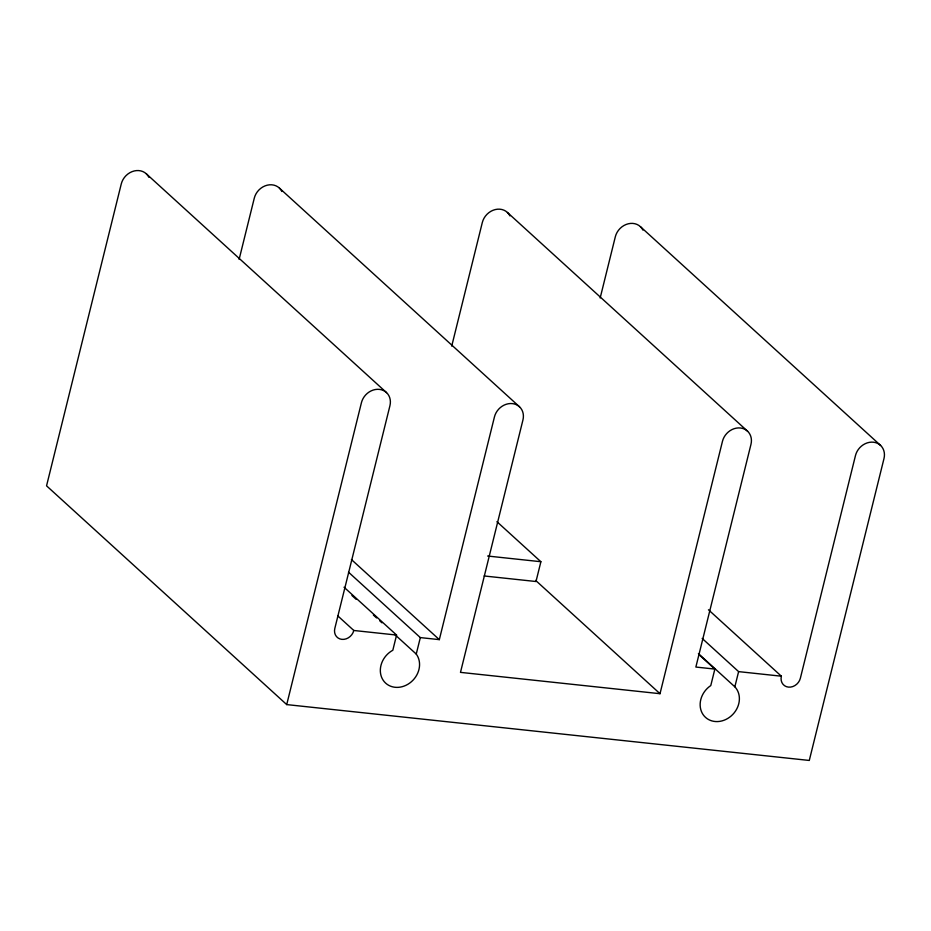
<?xml version="1.0" encoding="UTF-8"?>
<svg xmlns="http://www.w3.org/2000/svg" width="931" height="931" viewBox="0 0 931 931"><rect width="100%" height="100%" fill="white"/><g stroke="black" fill="none" stroke-linecap="round" stroke-linejoin="round"><path stroke-width="1.4" d="M239.116 259.412L254.279 198.163A15.897 13.662 -47.7 0 1 267.22 185.188A15.897 13.662 -47.7 0 1 281.907 191.507M708.468 609.782L781.365 676.197A10.602 9.112 -47.7 0 0 788.417 687.113A10.602 9.112 -47.7 0 0 800.369 678.222L855.484 455.527A15.897 13.662 -47.7 0 1 873.406 442.202A15.897 13.662 -47.7 0 1 883.985 458.576L809.283 760.452L286.713 704.592L361.426 402.704A15.897 13.662 -47.7 0 1 379.348 389.379A15.897 13.662 -47.7 0 1 389.926 405.753L334.811 628.46A10.602 9.112 -47.7 0 0 341.863 639.364A10.602 9.112 -47.7 0 0 353.815 630.485L396.571 635.058L392.824 650.245A21.192 18.224 -47.7 0 0 382.234 678.652A21.192 18.224 -47.7 0 0 409.652 683.121A21.192 18.224 -47.7 0 0 416.25 654.074L420.323 637.595L348.485 572.158M451.721 346.111L482.305 222.544A15.897 13.662 -47.7 0 1 495.257 209.568A15.897 13.662 -47.7 0 1 509.932 215.887M420.323 637.595L439.327 639.632L494.442 416.925A15.897 13.662 -47.7 0 1 512.364 403.6A15.897 13.662 -47.7 0 1 522.943 419.974L460.484 672.368L660.009 693.7L722.468 441.306A15.897 13.662 -47.7 0 1 740.389 427.981A15.897 13.662 -47.7 0 1 750.968 444.355L695.864 667.05L714.857 669.086L710.784 685.565A21.192 18.224 -47.7 0 0 703.021 714.496A21.192 18.224 -47.7 0 0 731.196 715.951A21.192 18.224 -47.7 0 0 734.85 686.81L738.609 671.623L702.16 638.422M600.169 298.001L615.321 236.765A15.897 13.662 -47.7 0 1 628.274 223.789A15.897 13.662 -47.7 0 1 642.949 230.108M496.921 521.686L540.888 561.719L535.988 581.514L484.167 575.975M487.623 556.028L540.888 561.719M738.609 671.623L781.365 676.197M640.447 226.699L880.61 445.449M507.43 212.477L747.593 431.228M279.405 188.097L519.568 406.859M698.401 653.609L734.85 686.81M698.774 654.435L714.857 669.086M146.388 173.876L386.551 392.638M535.639 580.409L660.009 693.7M351.406 559.543L439.327 639.632M344.039 587.205L396.571 635.058M351.918 595.479L356.201 599.378M373.366 615.007L376.578 617.94M379.79 620.872L381.943 622.816M394.802 634.535L416.25 654.074M337.732 615.833L353.815 630.485M286.713 704.592L46.55 485.831L121.263 183.942A15.897 13.662 -47.7 0 1 134.204 170.967A15.897 13.662 -47.7 0 1 148.89 177.286"/></g></svg>
